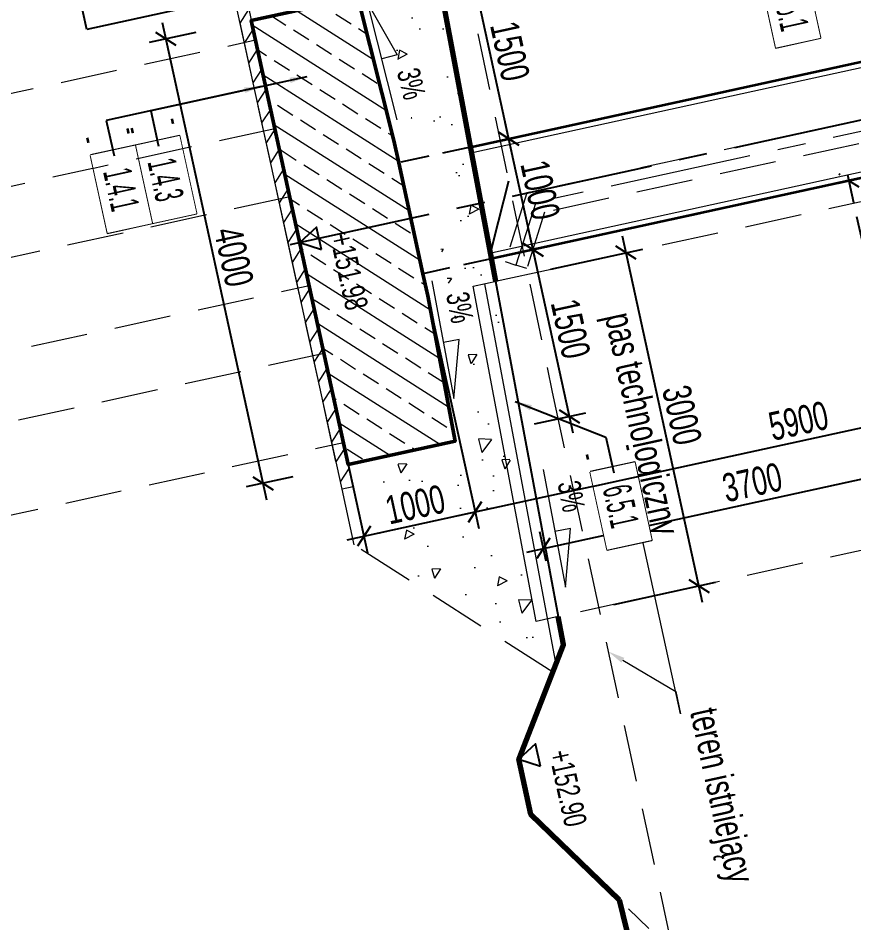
# Model space of a CAD drawing. Header units: metres. Extents: x 8416582 to 8417409, y 5771873 to 5772737.
# Drawn here: x 8416812.78 to 8416820.13, y 5772275.97 to 5772283.93 of the extents above; entities that cross this region are included whole.
import ezdxf
from ezdxf import colors
from ezdxf.entities.mleader import LeaderData, LeaderLine
from ezdxf.enums import TextEntityAlignment as Align
from ezdxf.math import Vec2, Vec3

# ---------------------------------------------------------------- set-up
doc = ezdxf.new("R2010")
doc.units = ezdxf.units.M
doc.set_wipeout_variables(frame=1)
doc.header["$PDSIZE"] = 0.05
for name, pattern in [('CENTER', [2, 1.25, -0.25, 0.25, -0.25]), ('DASHED', [0.75, 0.5, -0.25]), ('HIDDEN', [0.375, 0.25, -0.125])]:
    doc.linetypes.add(name, pattern=pattern)
for name, color, linetype in [('00RysOpi-T', 2, 'Continuous'), ('AII_M_opisy do legendy', 2, 'Continuous'), ('AII_M_osie główne', 8, 'CENTER')]:
    doc.layers.add(name, color=color, linetype=linetype)
for name, color, linetype, lineweight in [('AII_M_konstrukcja 0.00', 8, 'Continuous', 0), ('AII_M_konstrukcja 0.18', 9, 'Continuous', 18), ('AII_M_konstrukcja 0.25', 1, 'Continuous', 25), ('AII_M_konstrukcja 0.35', 2, 'Continuous', 35), ('AII_M_konstrukcja 0.50', 3, 'Continuous', 50), ('AII_M_kreskowanie', 8, 'Continuous', 0), ('AII_M_linie przerywane', 9, 'DASHED', 18), ('AII_M_nawierzchnia', 9, 'Continuous', 18), ('AII_M_odwodnienie', 8, 'Continuous', 9), ('AII_M_opisy odniesienia', 1, 'Continuous', 25), ('AII_M_opisy rzedne', 1, 'Continuous', 25), ('AII_M_opisy spadki', 9, 'Continuous', 18), ('AII_M_opisy wymiary', 1, 'Continuous', 25), ('AII_M_roboty ziemne wykopy', 9, 'DASHED', 18), ('AII_M_skrajnia', 9, 'DASHED', 18), ('AII_M_teren istniejacy', 94, 'DASHED', 18), ('AII_M_teren projektowany', 4, 'Continuous', 70)]:
    doc.layers.add(name, color=color, linetype=linetype, lineweight=lineweight)
doc.layers.add('AII_M_pomoc', color=30, linetype='Continuous', plot=False)
doc.styles.add('CDMSTYLE', font='CDMSIMPL.shx', dxfattribs={"width": 0.7, "bigfont": 'CDMBIGPL.shx'})
doc.dimstyles.new('CDM-ME100MM', dxfattribs={"dimscale": 0.1, "dimtxt": 2.5, "dimasz": 1.5, "dimexe": 1.5, "dimexo": 5, "dimgap": 0.5, "dimtad": 1, "dimdec": 0, "dimlfac": 1000, "dimrnd": 1, "dimzin": 9, "dimtxsty": 'CDMSTYLE', "dimblk": 'OBLIQUE', "dimcen": 2.5, "dimdle": 1.5, "dimclrd": 9, "dimclre": 9, "dimclrt": 1, "dimadec": 1, "dimazin": 2, "dimtfac": 1, "dimtdec": 0, "dimtix": 1, "dimtmove": 2, "dimatfit": 3, "dimfxl": 1, "dimtvp": 1, "dimtolj": 1, "dimtzin": 0, "dimlwd": 25, "dimlwe": 25, "dimarcsym": 0})
doc.dimstyles.new('CDM-ME100MM$7', dxfattribs={"dimscale": 0.1, "dimtxt": 2.5, "dimasz": 1.5, "dimexe": 1.5, "dimexo": 5, "dimgap": 0.5, "dimtad": 1, "dimdec": 0, "dimlfac": 1000, "dimrnd": 1, "dimzin": 9, "dimtxsty": 'CDMSTYLE', "dimblk": 'OBLIQUE', "dimcen": 2.5, "dimdle": 1.5, "dimclrd": 9, "dimclre": 9, "dimclrt": 1, "dimadec": 1, "dimazin": 2, "dimtfac": 1, "dimtdec": 0, "dimtix": 1, "dimtmove": 2, "dimatfit": 3, "dimfxl": 1, "dimtvp": 1, "dimtolj": 1, "dimtzin": 0, "dimlwd": 25, "dimlwe": 25, "dimarcsym": 0})

# ---------------------------------------------------------------- blocks, each defined once
blk = doc.blocks.new('_OBLIQUE')
at = {"color": 0, "linetype": 'ByBlock'}
blk.add_line((-0.5, -0.5), (0.5, 0.5), dxfattribs=at)
blk = doc.blocks.new('*D44')
at = {"layer": 'AII_M_opisy wymiary', "color": 9, "lineweight": 25, "transparency": 16777216}
for p, q in [((8416818.796201363, 5772278.791554907), (8416818.092071215, 5772282.015558741)), ((8416817.463555064, 5772281.724753513), (8416818.27062276, 5772281.901019028)), ((8416818.015746007, 5772278.774637388), (8416818.910741078, 5772278.970106453))]:
    blk.add_line(p, q, dxfattribs=at)
at = {"layer": 'Defpoints', "color": 0, "lineweight": 25, "transparency": 16777216}
for p in [(8416818.12407713, 5772281.869013112), (8416816.975069633, 5772281.618067127), (8416817.527260575, 5772278.667951002)]:
    blk.add_point(p, dxfattribs=at)
at = {"layer": 'AII_M_opisy wymiary', "color": 9, "lineweight": 25, "transparency": 16777216, "xscale": 0.15, "yscale": 0.15, "zscale": 0.15}
for p, rotation in [((8416818.12407713, 5772281.869013112), 102.320078944778), ((8416818.764195448, 5772278.938100536), 282.320078944778)]:
    blk.add_blockref('_OBLIQUE', p, dxfattribs=dict(at, rotation=rotation))
at = {"layer": 'AII_M_opisy wymiary', "color": 1, "transparency": 16777216, "char_height": 0.25, "attachment_point": 5, "rotation": 282.320078944778, "style": 'CDMSTYLE'}
for s, insert in [('\\A1;pas technologiczny', (8416818.23245927, 5772280.357326057)), ('\\A1;3000', (8416818.615106191, 5772280.440897061))]:
    blk.add_mtext(s, dxfattribs=dict(at, insert=insert))
blk = doc.blocks.new('*D166')
at = {"layer": 'AII_M_opisy wymiary', "color": 9, "lineweight": 25, "transparency": 16777216}
for p, q in [((8416821.035888646, 5772279.946029756), (8416820.979594326, 5772280.203784803)), ((8416817.250255385, 5772279.235752461), (8416821.158145871, 5772280.08924509)), ((8416817.421140602, 5772279.156314596), (8416817.364795096, 5772279.414304006))]:
    blk.add_line(p, q, dxfattribs=at)
at = {"layer": 'Defpoints', "color": 0, "lineweight": 25, "transparency": 16777216}
for p in [(8416821.011600243, 5772280.057239179), (8416821.142575033, 5772279.457544331), (8416817.52782699, 5772278.66782917)]:
    blk.add_point(p, dxfattribs=at)
at = {"layer": 'AII_M_opisy wymiary', "color": 9, "lineweight": 25, "transparency": 16777216, "xscale": 0.15, "yscale": 0.15, "zscale": 0.15}
for p, rotation in [((8416821.011600243, 5772280.057239174), 12.3200789319986), ((8416817.396801013, 5772279.267758377), 192.3200789319986)]:
    blk.add_blockref('_OBLIQUE', p, dxfattribs=dict(at, rotation=rotation))
at = {"layer": 'AII_M_opisy wymiary', "color": 1, "transparency": 16777216, "insert": (8416819.233364664, 5772279.847993352), "char_height": 0.25, "attachment_point": 5, "rotation": 12.3200789319986, "style": 'CDMSTYLE'}
blk.add_mtext('\\A1;3700', dxfattribs=at)
blk = doc.blocks.new('00kota3')
at = {"color": 0, "linetype": 'Continuous', "lineweight": 25}
blk.add_lwpolyline([(1, 1.732050807568878), (-0.9999999999999993, 1.732050807568878), (0, 0)], close=True, dxfattribs=at)
at = {"color": 0, "linetype": 'Continuous', "lineweight": 25, "style": 'CDMSTYLE', "width": 0.7}
blk.add_attdef('%%P000.000', (6.106226635438361e-16, 2.692536952497903), '', height=2, dxfattribs=at)
blk = doc.blocks.new('*D173')
at = {"layer": 'AII_M_opisy wymiary', "color": 253, "linetype": 'HIDDEN', "lineweight": 25, "transparency": 16777216}
for p, q in [((8416821.727531498, 5772274.979902104), (8416820.052555252, 5772282.649123269)), ((8416817.427143114, 5772281.922191181), (8416820.231106797, 5772282.534583556)), ((8416820.10879068, 5772274.779901034), (8416821.842071211, 5772275.158453648))]:
    blk.add_line(p, q, dxfattribs=at)
at = {"layer": 'Defpoints', "color": 0, "linetype": 'HIDDEN', "lineweight": 25, "transparency": 16777216}
for p in [(8416820.084561167, 5772282.50257764), (8416816.938657684, 5772281.815504795), (8416819.620305251, 5772274.673214648)]:
    blk.add_point(p, dxfattribs=at)
at = {"layer": 'AII_M_opisy wymiary', "color": 253, "linetype": 'HIDDEN', "lineweight": 25, "transparency": 16777216, "xscale": 0.15, "yscale": 0.15, "zscale": 0.15}
for p, rotation in [((8416820.084561167, 5772282.50257764), 102.3200789319986), ((8416821.695525581, 5772275.126447732), 282.3200789319986)]:
    blk.add_blockref('_OBLIQUE', p, dxfattribs=dict(at, rotation=rotation))
at = {"layer": 'AII_M_opisy wymiary', "color": 253, "linetype": 'HIDDEN', "transparency": 16777216, "insert": (8416821.061013276, 5772278.851852922), "char_height": 0.25, "attachment_point": 5, "rotation": 282.3200789319986, "style": 'CDMSTYLE'}
blk.add_mtext('\\A1;7550', dxfattribs=at)
blk = doc.blocks.new('OpiNum01')
at = {"layer": 'AII_M_opisy do legendy', "color": 0, "linetype": 'Continuous'}
blk.add_lwpolyline([(-3.5, -1.999999999999999), (3.500000000000001, -2), (3.5, 2), (-3.5, 2)], close=True, dxfattribs=at)
at = {"color": 9, "linetype": 'Continuous', "lineweight": 25, "style": 'CDMSTYLE', "width": 0.7, "flags": 1}
for tag, p in [('NAZWAPOL', (-4.104931844502406, -6.80252055447653)), ('NAZWAANG', (-4.104931844502403, -10.47658496644755)), ('SPECYF', (-4.104931844502399, -14.15064937841856)), ('ID', (-4.104931844502396, -17.82471379038958)), ('BAZA', (-4.104931844502392, -21.4987782023606)), ('RYSUNEK', (-4.104931844502389, -25.17284261433161))]:
    blk.add_attdef(tag, p, '', height=2, dxfattribs=at)
at = {"layer": 'AII_M_opisy do legendy', "linetype": 'Continuous', "lineweight": -2, "style": 'CDMSTYLE', "width": 0.5}
blk.add_attdef('NR', text='', height=2.5, dxfattribs=at).set_placement((0, 0), align=Align.MIDDLE)
at = {"color": 0, "linetype": 'Continuous'}
blk.add_wipeout([(-3.499999999999999, -1.9999999999999982), (3.4999999999999973, -1.9999999999999991), (3.499999999999997, 2), (-3.499999999999999, 2)], dxfattribs=at).dxf.layer = 'AII_M_opisy do legendy'
blk = doc.blocks.new('OpiTxt01')
at = {"color": 0, "linetype": 'Continuous', "lineweight": 20, "style": 'CDMSTYLE', "width": 0.7}
blk.add_attdef('TEKST_GORNY', (1, 0.8945185874659813), '', height=2, dxfattribs=at)
at = {"color": 0, "linetype": 'Continuous', "lineweight": -2, "style": 'CDMSTYLE', "width": 0.7}
blk.add_attdef('TEKST_DOLNY', (1.049030266685349, -2.731473425873787), '', height=2, dxfattribs=at)
blk = doc.blocks.new('*D177')
at = {"layer": 'AII_M_opisy wymiary', "color": 9, "lineweight": 25, "transparency": 16777216}
for p, q in [((8416814.045063175, 5772283.896002592), (8416814.962566096, 5772279.695027897)), ((8416814.339092713, 5772283.80668355), (8416813.93052346, 5772283.717451047)), ((8416815.192583807, 5772279.898800112), (8416814.784014551, 5772279.80956761))]:
    blk.add_line(p, q, dxfattribs=at)
at = {"layer": 'Defpoints', "color": 0, "lineweight": 25, "transparency": 16777216}
for p in [(8416814.827578142, 5772283.913369935), (8416815.681069236, 5772280.005486499), (8416814.93056018, 5772279.841573525)]:
    blk.add_point(p, dxfattribs=at)
at = {"layer": 'AII_M_opisy wymiary', "color": 9, "lineweight": 25, "transparency": 16777216, "xscale": 0.15, "yscale": 0.15, "zscale": 0.15}
for p, rotation in [((8416814.07706909, 5772283.749456963), 102.3200789319986), ((8416814.93056018, 5772279.841573525), 282.3200789319986)]:
    blk.add_blockref('_OBLIQUE', p, dxfattribs=dict(at, rotation=rotation))
at = {"layer": 'AII_M_opisy wymiary', "color": 1, "transparency": 16777216, "insert": (8416814.674784536, 5772281.83285548), "char_height": 0.25, "attachment_point": 5, "rotation": 282.3200789319986, "style": 'CDMSTYLE'}
blk.add_mtext('\\A1;4000', dxfattribs=at)
blk = doc.blocks.new('*D178')
at = {"layer": 'AII_M_opisy wymiary', "color": 9, "lineweight": 25, "transparency": 16777216}
for p, q in [((8416816.33798096, 5772281.684315488), (8416816.827590777, 5772279.442536851)), ((8416815.361010076, 5772281.470942784), (8416815.850619908, 5772279.229164078)), ((8416815.672068365, 5772279.343703791), (8416816.942130487, 5772279.621088397))]:
    blk.add_line(p, q, dxfattribs=at)
at = {"layer": 'Defpoints', "color": 0, "lineweight": 25, "transparency": 16777216}
for p in [(8416816.231294574, 5772282.172800921), (8416815.254323691, 5772281.959428218), (8416816.795584861, 5772279.589082484)]:
    blk.add_point(p, dxfattribs=at)
at = {"layer": 'AII_M_opisy wymiary', "color": 9, "lineweight": 25, "transparency": 16777216, "xscale": 0.15, "yscale": 0.15, "zscale": 0.15}
for p, rotation in [((8416816.795584861, 5772279.58908248), 12.3200789319986), ((8416815.818613991, 5772279.375709707), 192.3200789319986)]:
    blk.add_blockref('_OBLIQUE', p, dxfattribs=dict(at, rotation=rotation))
at = {"layer": 'AII_M_opisy wymiary', "color": 1, "transparency": 16777216, "insert": (8416816.269759191, 5772279.653365994), "char_height": 0.25, "attachment_point": 5, "rotation": 12.3200789319986, "style": 'CDMSTYLE'}
blk.add_mtext('\\A1;1000', dxfattribs=at)
blk = doc.blocks.new('*D179')
at = {"layer": 'AII_M_opisy wymiary', "color": 9, "lineweight": 25, "transparency": 16777216}
for p, q in [((8416822.208842494, 5772282.454739769), (8416822.59176594, 5772280.701446481)), ((8416816.337980947, 5772281.68431556), (8416816.82759078, 5772279.442536838)), ((8416816.649039235, 5772279.557076551), (8416822.706305653, 5772280.879998025))]:
    blk.add_line(p, q, dxfattribs=at)
at = {"layer": 'Defpoints', "color": 0, "lineweight": 25, "transparency": 16777216}
for p in [(8416822.102156108, 5772282.943225202), (8416816.231294561, 5772282.172800994), (8416822.559760027, 5772280.847992113)]:
    blk.add_point(p, dxfattribs=at)
at = {"layer": 'AII_M_opisy wymiary', "color": 9, "lineweight": 25, "transparency": 16777216, "xscale": 0.15, "yscale": 0.15, "zscale": 0.15}
for p, rotation in [((8416822.559760025, 5772280.847992109), 12.3200789319986), ((8416816.795584865, 5772279.589082467), 192.3200789319986)]:
    blk.add_blockref('_OBLIQUE', p, dxfattribs=dict(at, rotation=rotation))
at = {"layer": 'AII_M_opisy wymiary', "color": 1, "transparency": 16777216, "insert": (8416819.640332209, 5772280.389507188), "char_height": 0.25, "attachment_point": 5, "rotation": 12.3200789319986, "style": 'CDMSTYLE'}
blk.add_mtext('\\A1;5900', dxfattribs=at)
blk = doc.blocks.new('*D186')
at = {"layer": 'AII_M_opisy wymiary', "color": 9, "lineweight": 25, "transparency": 16777216}
for p, q in [((8416816.739008443, 5772284.484366743), (8416817.123079447, 5772282.725819137)), ((8416816.254932564, 5772284.225107615), (8416816.91755999, 5772284.36982703)), ((8416816.808487771, 5772282.810647359), (8416817.237619162, 5772282.90437068))]:
    blk.add_line(p, q, dxfattribs=at)
at = {"layer": 'Defpoints', "color": 0, "lineweight": 25, "transparency": 16777216}
for p in [(8416815.766447134, 5772284.118421229), (8416817.091073532, 5772282.872364765), (8416816.320002342, 5772282.703960973)]:
    blk.add_point(p, dxfattribs=at)
at = {"layer": 'AII_M_opisy wymiary', "color": 9, "lineweight": 25, "transparency": 16777216, "xscale": 0.15, "yscale": 0.15, "zscale": 0.15}
for p, rotation in [((8416816.77101436, 5772284.337821114), 102.3200789319986), ((8416817.091073532, 5772282.872364765), 282.3200789319986)]:
    blk.add_blockref('_OBLIQUE', p, dxfattribs=dict(at, rotation=rotation))
at = {"layer": 'AII_M_opisy wymiary', "color": 1, "transparency": 16777216, "insert": (8416817.102013847, 5772283.642433176), "char_height": 0.25, "attachment_point": 5, "rotation": 282.3200789319986, "style": 'CDMSTYLE'}
blk.add_mtext('\\A1;1500', dxfattribs=at)
blk = doc.blocks.new('*D187')
at = {"layer": 'AII_M_opisy wymiary', "color": 9, "lineweight": 25, "transparency": 16777216}
for p, q in [((8416817.059067616, 5772283.018910394), (8416817.33645222, 5772281.748848276)), ((8416816.80848777, 5772282.810647358), (8416817.237619162, 5772282.90437068)), ((8416817.008703576, 5772281.830802985), (8416817.450991934, 5772281.927399821))]:
    blk.add_line(p, q, dxfattribs=at)
at = {"layer": 'Defpoints', "color": 0, "lineweight": 25, "transparency": 16777216}
for p in [(8416816.32000234, 5772282.703960972), (8416817.304446304, 5772281.895393904), (8416816.520218145, 5772281.724116599)]:
    blk.add_point(p, dxfattribs=at)
at = {"layer": 'AII_M_opisy wymiary', "color": 9, "lineweight": 25, "transparency": 16777216, "xscale": 0.15, "yscale": 0.15, "zscale": 0.15}
for p, rotation in [((8416817.091073532, 5772282.872364765), 102.3200789319986), ((8416817.304446304, 5772281.895393904), 282.3200789319986)]:
    blk.add_blockref('_OBLIQUE', p, dxfattribs=dict(at, rotation=rotation))
at = {"layer": 'AII_M_opisy wymiary', "color": 1, "transparency": 16777216, "insert": (8416817.368729819, 5772282.421219571), "char_height": 0.25, "attachment_point": 5, "rotation": 282.3200789319986, "style": 'CDMSTYLE'}
blk.add_mtext('\\A1;1000', dxfattribs=at)
blk = doc.blocks.new('*D188')
at = {"layer": 'AII_M_opisy wymiary', "color": 9, "lineweight": 25, "transparency": 16777216}
for p, q in [((8416817.27244039, 5772282.041939533), (8416817.656511365, 5772280.283392061)), ((8416817.008703578, 5772281.830802985), (8416817.450991936, 5772281.927399821)), ((8416817.319256043, 5772280.363270489), (8416817.771051079, 5772280.461943606))]:
    blk.add_line(p, q, dxfattribs=at)
at = {"layer": 'Defpoints', "color": 0, "lineweight": 25, "transparency": 16777216}
for p in [(8416816.520218147, 5772281.724116599), (8416817.62450545, 5772280.42993769), (8416816.830770612, 5772280.256584103)]:
    blk.add_point(p, dxfattribs=at)
at = {"layer": 'AII_M_opisy wymiary', "color": 9, "lineweight": 25, "transparency": 16777216, "xscale": 0.15, "yscale": 0.15, "zscale": 0.15}
for p, rotation in [((8416817.304446306, 5772281.895393904), 102.3200789319986), ((8416817.62450545, 5772280.42993769), 282.3200789319986)]:
    blk.add_blockref('_OBLIQUE', p, dxfattribs=dict(at, rotation=rotation))
at = {"layer": 'AII_M_opisy wymiary', "color": 1, "transparency": 16777216, "insert": (8416817.63544578, 5772281.200006032), "char_height": 0.25, "attachment_point": 5, "rotation": 282.3200789319986, "style": 'CDMSTYLE'}
blk.add_mtext('\\A1;1500', dxfattribs=at)

msp = doc.modelspace()

# ---------------------------------------------------------------- hatches: boundary and pattern name
at = {"layer": 'AII_M_kreskowanie'}
h = msp.add_hatch(dxfattribs=at)
h.set_pattern_fill('ANSI31', color=256, scale=0.04, angle=90.1707330653947)
h.set_pattern_definition([(57.32007893199859, (8416702.824870536, 5772106.620948362), (-0.106895906853265, 0.06857306393926182), [])])
h.paths.add_polyline_path([(8416814.69955446, 5772284.499552521), (8416815.723743668, 5772279.810092372), (8416815.626046687, 5772279.788755097), (8416814.60185733, 5772284.478215219)])
h = msp.add_hatch(dxfattribs=at)
h.set_pattern_fill('AR-CONC', color=256, scale=0.005, angle=-95.00296453126333)
h.set_pattern_definition([(237.3171144007353, (8416669.099942654, 5772239.388695385), (-0.9136552696873026, -0.03696957935414878), [0.09525, -1.04775]), (182.3171144007352, (8416669.099942654, 5772239.388695385), (0.2964479171307002, -0.9250616488048972), [0.0762, -0.83820292085]), (287.7685591007353, (8416669.023804959, 5772239.3856146), (-0.6172073551321604, -0.9620311892303686), [0.08095004400000001, -0.890451223]), (233.5013144007353, (8416669.13229232, 5772239.136763848), (-1.371130207791145, 0.03587543738565638), [0.142875, -1.571625]), (283.9526720107353, (8416669.018031586, 5772239.139753345), (-1.019792050440066, -1.378235982629254), [0.1214251157, -1.335678040799999]), (178.5012655707353, (8416669.13229232, 5772239.136763848), (-1.01979205051465, -1.378235982577386), [0.11429983535, -1.257298659599999]), (208.3171144007353, (8416668.998239135, 5772239.1835719), (-0.817021485202352, 0.4106132641812617), [0.09525, -1.04775]), (153.3171144007353, (8416668.998239135, 5772239.1835719), (-0.189201988960886, -0.9527959102962421), [0.0762, -0.8382]), (258.7685594007353, (8416668.93015401, 5772239.217789672), (-1.006223471881293, -0.5421826506143589), [0.08095004399999997, -0.8904496879999996]), (224.8171144007353, (8416669.099942654, 5772239.388695385), (0.03852776748266574, -0.4212991370211926), [0, -0.82804, 0, -0.8509000000000001, 0, -0.8413750000000001]), (194.8171144007352, (8416669.099942654, 5772239.388695385), (-0.2675821311166698, -0.5393747999573777), [0, -0.48514, 0, -0.80899, 0, -0.320675]), (154.8171144007353, (8416669.380846318, 5772239.424765262), (-0.6760801171865066, -0.05793423237671663), [0, -0.3175, 0, -0.9906, 0, -1.31445]), (144.8171144007353, (8416669.506812086, 5772239.440940093), (-0.718422713438892, -0.2204264626221175), [0, -0.41275, 0, -0.65786, 0, -0.93345])])
h.paths.add_polyline_path([(8416816.868116803, 5772282.311884492), (8416816.490437135, 5772284.327720874), (8416816.412454663, 5772284.310689316), (8416816.40854678, 5772284.309835825), (8416816.404638892, 5772284.308982332), (8416816.226830196, 5772284.270148488), (8416816.222922314, 5772284.269294996), (8416815.5247858, 5772284.118867454), (8416815.034774011, 5772284.009800566), (8416815.045442643, 5772283.96095206), (8416815.967133228, 5772284.162251565), (8416816.272035843, 5772282.898199444), (8416816.426688729, 5772282.215475542)])
h.paths.add_polyline_path([(8416817.479148662, 5772278.179984234), (8416816.89372048, 5772281.088514075), (8416817.089349471, 5772281.129934048), (8416816.853462202, 5772282.308683894), (8416816.426688729, 5772282.215475545), (8416816.576049631, 5772281.531596129), (8416816.815332413, 5772280.253212286), (8416815.703539563, 5772280.010394068), (8416815.746214118, 5772279.814999896), (8416815.628887162, 5772279.789375465), (8416815.7355736, 5772279.300889988)])
h = msp.add_hatch(dxfattribs=at)
h.set_pattern_fill('ANSI33', color=256, scale=0.05, angle=0.1707330653947103)
h.set_pattern_definition([(327.4908119973933, (8416729.12640581, 5772039.181744684), (0.1706355643818157, 0.2677494242161862), []), (327.4908119973933, (8416729.17496276, 5772038.962552095), (0.1706355643818157, 0.2677494242161862), [0.15875, -0.079375])])
h.paths.add_polyline_path([(8416816.38065548, 5772281.488921457), (8416816.619938223, 5772280.210537805), (8416815.681069234, 5772280.005486498), (8416814.827578144, 5772283.913369935), (8416815.766447134, 5772284.118421229), (8416816.081933597, 5772282.856680654)])

# ---------------------------------------------------------------- linework, layer by layer
at = {"layer": 'AII_M_konstrukcja 0.00'}
for p, q in [((8416816.78528819, 5772282.754401917), (8416821.89945197, 5772283.871347519)), ((8416822.091487465, 5772282.992073744), (8416816.94947995, 5772281.869047005))]:
    msp.add_line(p, q, dxfattribs=at)
at = {"layer": 'AII_M_konstrukcja 0.18', "ltscale": 0.5}
msp.add_lwpolyline([(8416814.699554462, 5772284.499552521), (8416815.723743776, 5772279.810092398), (8416815.626046687, 5772279.788755098), (8416814.60185733, 5772284.47821522)], close=True, dxfattribs=at)
at = {"layer": 'AII_M_konstrukcja 0.25', "linetype": 'HIDDEN'}
for points in [[(8416816.754594106, 5772282.798876854), (8416816.140617898, 5772282.664782981)], [(8416816.938657684, 5772281.815504795), (8416816.337980943, 5772281.684315558)]]:
    msp.add_lwpolyline(points, dxfattribs=at)
at = {"layer": 'AII_M_konstrukcja 0.35'}
for p, q in [((8416816.754594106, 5772282.798876855), (8416821.888783332, 5772283.920196062)), ((8416822.102156105, 5772282.9432252), (8416816.938657684, 5772281.815504796))]:
    msp.add_line(p, q, dxfattribs=at)
at = {"layer": 'AII_M_konstrukcja 0.50'}
msp.add_lwpolyline([(8416816.38065548, 5772281.488921457), (8416816.619938223, 5772280.210537805), (8416815.681069234, 5772280.005486498), (8416814.827578144, 5772283.913369935), (8416815.766447132, 5772284.118421229), (8416816.081933597, 5772282.856680654), (8416816.124608155, 5772282.661286488), (8416816.337980928, 5772281.684315628)], close=True, dxfattribs=at)
at = {"layer": 'AII_M_linie przerywane', "color": 9}
msp.add_lwpolyline([(8416805.697987868, 5772278.848729634), (8416805.868686086, 5772278.067152944), (8416815.63839468, 5772280.20088067), (8416815.467696462, 5772280.982457357)], close=True, dxfattribs=at)
at = {"layer": 'AII_M_nawierzchnia', "color": 9, "flags": 128}
for points in [[(8416816.975591943, 5772281.618180998), (8416817.527782891, 5772278.668064872), (8416817.332388718, 5772278.625390318), (8416816.780197779, 5772281.57550644), (8416816.997082856, 5772281.622874662)], [(8416816.877896473, 5772281.596844277), (8416817.50505712, 5772278.246197597)]]:
    msp.add_lwpolyline(points, dxfattribs=at)
at = {"layer": 'AII_M_nawierzchnia', "color": 10, "linetype": 'HIDDEN', "lineweight": 18}
msp.add_lwpolyline([(8416817.874773938, 5772276.358257333), (8416819.620305223, 5772274.673214644), (8416820.51204408, 5772271.029577678)], dxfattribs=at)
at = {"layer": 'AII_M_odwodnienie', "color": 140, "linetype": 'DASHED'}
for p, q in [((8416823.139690205, 5772283.6816112045, 4.890118919615525e-05), (8416817.252105555, 5772282.395748514, 4.890118919615525e-05)), ((8416823.102571934, 5772283.468790086, 4.890118919615525e-05), (8416817.407590983, 5772282.224992509, 4.890118919615525e-05)), ((8416817.252105555, 5772282.395748514, 4.890118919615525e-05), (8416817.059230648, 5772281.790659594, 4.890118919615525e-05)), ((8416817.407590983, 5772282.224992509, 4.890118919615525e-05), (8416817.249784239, 5772281.729919751, 4.890118919615525e-05)), ((8416817.059230648, 5772281.790659594, 4.890118919615525e-05), (8416817.154507443, 5772281.760289673, 4.890118919615525e-05)), ((8416817.249784239, 5772281.729919751, 4.890118919615525e-05), (8416817.154507443, 5772281.760289673, 4.890118919615525e-05))]:
    msp.add_line(p, q, dxfattribs=at)
at = {"layer": 'AII_M_odwodnienie', "color": 140, "linetype": 'CENTER'}
for p, q in [((8416823.12113107, 5772283.575200645, 4.890118919615525e-05), (8416817.329848269, 5772282.310370511, 4.890118919615525e-05)), ((8416817.329848269, 5772282.310370511, 4.890118919615525e-05), (8416817.154507443, 5772281.760289673, 4.890118919615525e-05))]:
    msp.add_line(p, q, dxfattribs=at)
at = {"layer": 'AII_M_opisy spadki', "color": 9}
for points in [[(8416816.109591506, 5772283.039314695), (8416815.854078814, 5772284.06118767), (8416816.111185048, 5772283.610081933), (8416815.975366486, 5772283.576121384)], [(8416816.416039644, 5772281.623143214), (8416816.60983283, 5772280.587790466), (8416816.65545257, 5772281.1050127), (8416816.517842395, 5772281.079255378)], [(8416817.396113347, 5772279.962032937), (8416817.58990647, 5772278.926680178), (8416817.635526242, 5772279.443902409), (8416817.635526242, 5772279.443902409), (8416817.497916065, 5772279.418145095)]]:
    msp.add_lwpolyline(points, dxfattribs=at)
at = {"layer": 'AII_M_osie główne'}
msp.add_lwpolyline([(8416815.171119945, 5772281.94125632), (8416823.317185488, 5772283.720376521)], dxfattribs=at)
at = {"layer": 'AII_M_pomoc', "ltscale": 4}
msp.add_lwpolyline([(8416817.090518665, 5772282.497536577), (8416817.000361985, 5772282.142417966), (8416816.929623477, 5772281.863780486), (8416816.957223302, 5772281.716325573), (8416816.975639133, 5772281.617938075), (8416817.306856288, 5772279.848376194), (8416817.527826985, 5772278.667829167), (8416817.555428116, 5772278.520367279), (8416817.57384264, 5772278.421986759), (8416817.337418376, 5772277.817777852), (8416817.179694694, 5772277.414691489), (8416817.24368851, 5772277.121681145), (8416817.286380565, 5772276.926207261), (8416817.753190892, 5772276.475575208), (8416818.06459765, 5772276.17495932), (8416818.599536402, 5772273.989195281)], dxfattribs=at)
at = {"layer": 'AII_M_roboty ziemne wykopy'}
msp.add_lwpolyline([(8416817.47914866, 5772278.179984235), (8416815.732733013, 5772279.30026964), (8416815.156631602, 5772281.938067932), (8416814.153784586, 5772286.529807927), (8416821.021309387, 5772297.235046158)], dxfattribs=at)
at = {"layer": 'AII_M_skrajnia'}
msp.add_lwpolyline([(8416816.97559191, 5772281.618181194), (8416820.590384088, 5772282.407660455), (8416821.14257503, 5772279.457544328), (8416817.527782852, 5772278.668065069)], dxfattribs=at)
at = {"layer": 'AII_M_teren istniejacy', "transparency": 33554559}
msp.add_lwpolyline([(8416813.623665152, 5772299.217951596), (8416817.475087425, 5772280.642785789), (8416819.746145392, 5772270.093907978), (8416825.597005427, 5772242.893341446), (8416826.771831043, 5772237.625550142), (8416829.821995182, 5772223.885767391), (8416830.450887311, 5772221.05286982), (8416830.77920822, 5772219.527964163), (8416831.890605776, 5772214.10183706), (8416832.176370742, 5772212.706671738)], dxfattribs=at)
at = {"layer": 'AII_M_teren projektowany'}
for points in [[(8416816.469308665, 5772284.323033521), (8416816.97559195, 5772281.618180997)], [(8416820.512044143, 5772271.029577622), (8416818.956332702, 5772272.531331324), (8416818.06459765, 5772276.174959319)]]:
    msp.add_lwpolyline(points, dxfattribs=at)
at = {"layer": 'AII_M_teren projektowany', "elevation": 4.890118919615525e-05}
msp.add_lwpolyline([(8416818.06505182, 5772276.173103584), (8416817.286380565, 5772276.92620726), (8416817.179694695, 5772277.414691488), (8416817.57384264, 5772278.421986758), (8416817.527782893, 5772278.668064872)], dxfattribs=at)

# ---------------------------------------------------------------- block references
at = {"layer": 'AII_M_opisy rzedne', "color": 1, "linetype": 'Continuous', "xscale": 0.1, "yscale": 0.1, "zscale": 0.1}
for p, rotation, values in [((8416815.254323691, 5772281.959428214), 282.3200789447779, {'%%P000.000': '+151.98'}), ((8416817.17943106, 5772277.414017735), 282.3200789538865, {'%%P000.000': '+152.90'})]:
    msp.add_blockref('00kota3', p, dxfattribs=dict(at, rotation=rotation)).add_auto_attribs(values)

# ---------------------------------------------------------------- texts
at = {"layer": 'AII_M_opisy spadki', "color": 9, "style": 'CDMSTYLE', "width": 0.7}
for rotation, p in [(284.0385890168327, (8416816.139492255, 5772283.331975573)), (280.6017209028167, (8416816.565234002, 5772281.369597383)), (280.6017175318742, (8416817.54530769, 5772279.708487098))]:
    msp.add_text('3%', height=0.2, rotation=rotation, dxfattribs=at).set_placement(p, align=Align.CENTER)

# ---------------------------------------------------------------- dimensions: what is measured, and where the dimension line sits
at = {"layer": 'AII_M_opisy wymiary'}
for base, p1, p2, angle, picture, middle in [((8416817.091073532, 5772282.872364765), (8416815.766447132, 5772284.118421229), (8416816.320002342, 5772282.703960973), 282.3200789319986, '*D186', (8416817.102013847, 5772283.642433176)), ((8416817.304446304, 5772281.895393904), (8416816.32000234, 5772282.703960973), (8416816.520218145, 5772281.724116599), 282.3200789319986, '*D187', (8416817.368729819, 5772282.421219571)), ((8416816.795584861, 5772279.589082484), (8416815.25432369, 5772281.959428216), (8416816.23129457, 5772282.172800919), 12.32007893199859, '*D178', (8416816.269759191, 5772279.653365994)), ((8416817.62450545, 5772280.42993769), (8416816.520218147, 5772281.724116599), (8416816.830770612, 5772280.256584103), 282.3200789319986, '*D188', (8416817.63544578, 5772281.200006032))]:
    dim = msp.add_linear_dim(base=base, p1=p1, p2=p2, angle=angle, dimstyle='CDM-ME100MM', dxfattribs=at)
    dim.commit()
    dim.dimension.update_dxf_attribs({"geometry": picture, "text_midpoint": middle})
at = {"layer": 'AII_M_opisy wymiary', "color": 253, "linetype": 'HIDDEN'}
dim = msp.add_linear_dim(base=(8416820.084561167, 5772282.50257764), p1=(8416819.620305251, 5772274.673214649), p2=(8416816.938657684, 5772281.815504796), angle=282.3200789319986, dimstyle='CDM-ME100MM', override={"dimclrd": 253, "dimclre": 253, "dimclrt": 253}, dxfattribs=at)
dim.commit()
dim.dimension.update_dxf_attribs({"geometry": '*D173', "text_midpoint": (8416821.061013276, 5772278.851852922)})
at = {"layer": 'AII_M_opisy wymiary'}
dim = msp.add_linear_dim(base=(8416818.12407713, 5772281.869013112), p1=(8416817.527260575, 5772278.667951002), p2=(8416816.975069635, 5772281.618067128), angle=282.320078944778, text='<>\\Xpas technologiczny', dimstyle='CDM-ME100MM', dxfattribs=at)
dim.commit()
dim.dimension.update_dxf_attribs({"geometry": '*D44', "text_midpoint": (8416818.444136288, 5772280.403556825)})
dim = msp.add_linear_dim(base=(8416821.011600243, 5772280.057239179), p1=(8416817.527826985, 5772278.667829167), p2=(8416821.14257503, 5772279.457544328), angle=12.32007893199859, dimstyle='CDM-ME100MM', dxfattribs=at)
dim.commit()
dim.dimension.update_dxf_attribs({"geometry": '*D166', "text_midpoint": (8416819.233364664, 5772279.847993352), "dimtype": 160})

# ---------------------------------------------------------------- leaders
at = {"layer": '00RysOpi-T', "color": 9, "linetype": 'Continuous', "lineweight": 0}
msp.add_leader([(8416814.869592363, 5772284.15856889), (8416813.381190939, 5772283.833498459), (8416813.312911652, 5772284.146129134)], dimstyle='CDM-ME100MM$7', dxfattribs=at)
at = {"layer": 'AII_M_opisy odniesienia'}
ml = msp.add_multileader_mtext('Standard', dxfattribs=at)
ml.set_content('teren istniejący', color=1, style='CDMSTYLE')
ml.set_leader_properties(color=7, lineweight=18)
ml.build(insert=Vec2(0, 0))
ml.multileader.update_dxf_attribs({"text_left_attachment_type": 6, "text_right_attachment_type": 6, "dogleg_length": 2, "arrow_head_size": 0.15, "scale": 0.1})
ctx = ml.context
ctx.base_point, ctx.scale, ctx.char_height, ctx.arrow_head_size, ctx.landing_gap_size, ctx.plane_origin, ctx.plane_x_axis, ctx.plane_y_axis = Vec3(8416818.602978142, 5772277.813981403), 0.1, 0.25, 0.15, 0, Vec3(8416820.012625989, 5772280.045855501), Vec3(0.2133727719174204, -0.9769708594447822), Vec3(0.9769708594447822, 0.2133727719174204)
ctx.left_attachment, ctx.right_attachment = 6, 6
notes = []
notes.append((ctx, [(0, (1, 1, 0), (8416818.560303587, 5772278.009375575), (0.2133727719174202, -0.9769708594447823), 0.2, [(0, [(8416817.966381252, 5772278.360766295)], 0, [])])]))
ctx.mtext.insert, ctx.mtext.text_direction, ctx.mtext.rotation, ctx.mtext.flow_direction = Vec3(8416818.928635094, 5772277.88510566), Vec3(0.2133727719174204, -0.9769708594447822), -5.265041735924569e-10, 5
for ctx, leaders in notes:
    for number, flags, end, landing, length, lines in leaders:
        leader = LeaderData()
        leader.index, (leader.has_last_leader_line, leader.has_dogleg_vector, leader.attachment_direction) = number, flags
        leader.last_leader_point, leader.dogleg_vector, leader.dogleg_length = Vec3(end), Vec3(landing), length
        for number, points, colour, breaks in lines:
            line = LeaderLine()
            line.index, line.vertices, line.color, line.breaks = number, Vec3.list(points), colors.encode_raw_color(colour), breaks
            leader.lines.append(line)
        ctx.leaders.append(leader)

# ---------------------------------------------------------------- next in the draw order: block references
at = {"layer": '00RysOpi-T', "color": 1, "linetype": 'Continuous', "lineweight": 0}
for p, xscale, yscale, zscale, rotation, values in [((8416819.562376672, 5772284.057829313), 0.09999999999999996, 0.09999999999999996, 0.09999999999999996, 282.3200794419869, {'NR': '10.6.1'}), ((8416814.076218713, 5772282.512702689), 0.09999999999999998, 0.09999999999999998, 0.09999999999999998, 282.3200789319986, {'NR': '1.4.3'}), ((8416818.07887827, 5772279.640986025), 0.09999999999999996, 0.09999999999999996, 0.09999999999999996, 282.3200786962948, {'NR': '6.5.1'})]:
    msp.add_blockref('OpiNum01', p, dxfattribs=dict(at, xscale=xscale, yscale=yscale, zscale=zscale, rotation=rotation)).add_auto_attribs(values)

# ---------------------------------------------------------------- next in the draw order: block references
at = {"layer": 'Defpoints', "color": 250, "linetype": 'Continuous', "lineweight": 0}
for p, xscale, yscale, zscale, rotation in [((8416813.943927592, 5772283.11842462), 0.09999999999999998, 0.09999999999999998, 0.09999999999999998, 282.3200789319986), ((8416817.946587157, 5772280.246707959), 0.09999999999999996, 0.09999999999999996, 0.09999999999999996, 282.3200786962948)]:
    msp.add_blockref('OpiTxt01', p, dxfattribs=dict(at, xscale=xscale, yscale=yscale, zscale=zscale, rotation=rotation)).add_auto_attribs({'TEKST_GORNY': '-', 'TEKST_DOLNY': '-'})

# ---------------------------------------------------------------- next in the draw order: dimensions: what is measured, and where the dimension line sits
at = {"layer": 'AII_M_opisy wymiary'}
dim = msp.add_linear_dim(base=(8416822.559760027, 5772280.847992113), p1=(8416816.231294557, 5772282.172800991), p2=(8416822.102156105, 5772282.9432252), angle=12.32007893199859, dimstyle='CDM-ME100MM', dxfattribs=at)
dim.commit()
dim.dimension.update_dxf_attribs({"geometry": '*D179', "text_midpoint": (8416819.640332209, 5772280.389507188)})

# ---------------------------------------------------------------- next in the draw order: leaders
at = {"layer": '00RysOpi-T', "color": 9, "linetype": 'Continuous', "lineweight": 0}
for points in [[(8416815.315876387, 5772283.418061519), (8416813.943927592, 5772283.11842462), (8416814.01220688, 5772282.805793946)], [(8416817.147153514, 5772280.560362483), (8416817.946587157, 5772280.246707959), (8416818.014866441, 5772279.934077283)]]:
    msp.add_leader(points, dimstyle='CDM-ME100MM$7', dxfattribs=at)

# ---------------------------------------------------------------- next in the draw order: block references
at = {"layer": '00RysOpi-T', "color": 1, "linetype": 'Continuous', "lineweight": 0, "xscale": 0.09999999999999998, "yscale": 0.09999999999999998, "zscale": 0.09999999999999998, "rotation": 282.3200789319986}
msp.add_blockref('OpiNum01', (8416813.685430363, 5772282.427353571), dxfattribs=at).add_auto_attribs({'NR': '1.4.1'})

# ---------------------------------------------------------------- next in the draw order: linework, layer by layer
at = {"layer": 'AII_M_linie przerywane', "color": 9}
for points in [[(8416805.266186614, 5772280.82581996), (8416805.095488396, 5772281.607396651), (8416814.865196994, 5772283.741124361), (8416815.03589521, 5772282.959547674)], [(8416805.396738136, 5772280.22806314), (8416805.567436354, 5772279.446486454), (8416815.337144947, 5772281.580214177), (8416815.166446729, 5772282.361790867)]]:
    msp.add_lwpolyline(points, close=True, dxfattribs=at)

# ---------------------------------------------------------------- next in the draw order: block references
at = {"layer": 'Defpoints', "color": 250, "linetype": 'Continuous', "lineweight": 0, "xscale": 0.09999999999999998, "yscale": 0.09999999999999998, "zscale": 0.09999999999999998, "rotation": 282.3200789319986}
msp.add_blockref('OpiTxt01', (8416813.553139234, 5772283.033075502), dxfattribs=at).add_auto_attribs({'TEKST_GORNY': '-', 'TEKST_DOLNY': '-'})

# ---------------------------------------------------------------- next in the draw order: dimensions: what is measured, and where the dimension line sits
at = {"layer": 'AII_M_opisy wymiary'}
dim = msp.add_linear_dim(base=(8416814.93056018, 5772279.841573525), p1=(8416814.827578144, 5772283.913369935), p2=(8416815.681069236, 5772280.005486499), angle=282.3200789319986, dimstyle='CDM-ME100MM', dxfattribs=at)
dim.commit()
dim.dimension.update_dxf_attribs({"geometry": '*D177', "text_midpoint": (8416814.674784536, 5772281.83285548)})

# ---------------------------------------------------------------- next in the draw order: leaders
at = {"layer": '00RysOpi-T', "color": 9, "linetype": 'Continuous', "lineweight": 0}
msp.add_leader([(8416814.916767502, 5772283.330895177), (8416813.553139234, 5772283.033075502), (8416813.621418526, 5772282.720444828)], dimstyle='CDM-ME100MM$7', dxfattribs=at)

doc.saveas('drawing.dxf')
